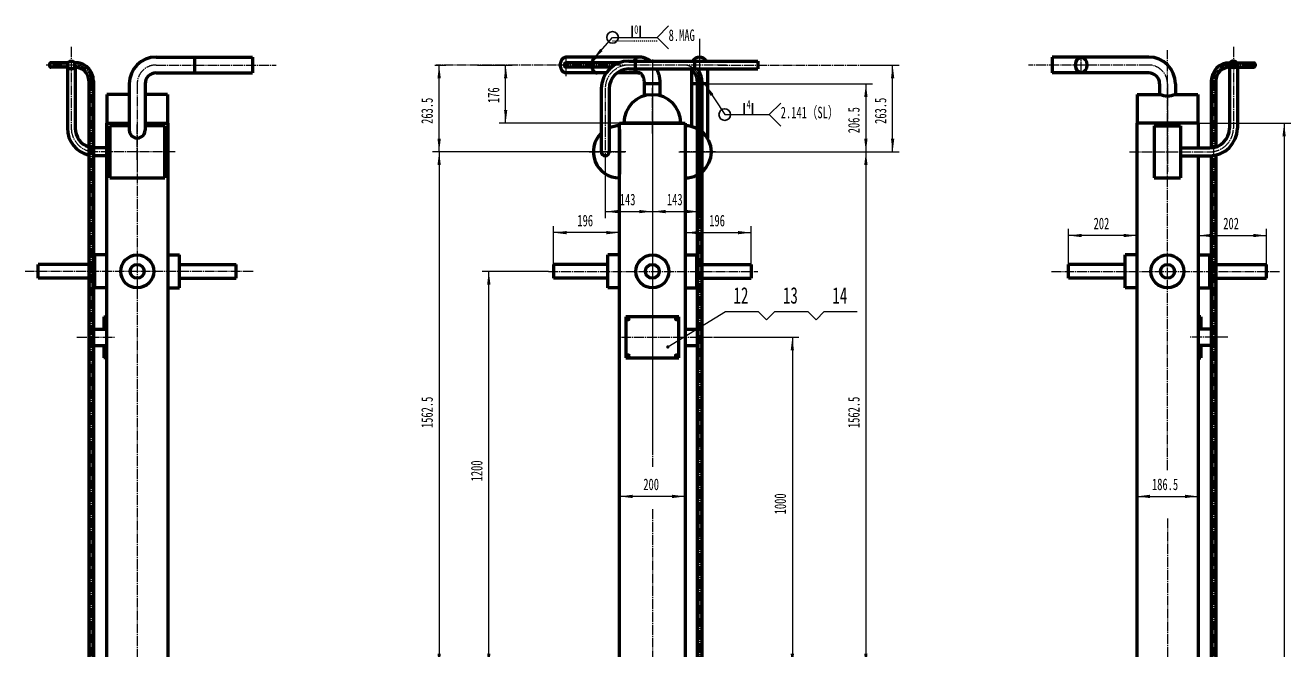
# Model space of a CAD drawing. Header units: millimetres. Extents: x -2834 to 1005, y -2530 to 2689.
# Drawn here: x -2834 to 1005, y 795 to 2689 of the extents above; entities that cross this region are included whole.
import ezdxf

# ---------------------------------------------------------------- set-up
doc = ezdxf.new("R2010")
doc.units = ezdxf.units.MM
doc.linetypes.add('EB_DASH', pattern=[6, 3, -3])
doc.linetypes.add('EB_DASHDOT', pattern=[39, 30, -3, 3, -3])
for name, color, linetype, lineweight in [('CAXA0', 7, 'Continuous', 70), ('CAXA1', 1, 'EB_DASHDOT', 25), ('CAXA4', 3, 'Continuous', 25)]:
    doc.layers.add(name, color=color, linetype=linetype, lineweight=lineweight)
doc.styles.add('UserTxtStyle15', font='', dxfattribs={"width": 0.667})
doc.styles.add('标准', font='', dxfattribs={"width": 0.667})
doc.styles.get('UserTxtStyle15').set_extended_font_data('FangSong_GB2312')
doc.styles.get('标准').set_extended_font_data('FangSong_GB2312')
doc.dimstyles.new('标准', dxfattribs={"dimscale": 10, "dimtxt": 3.5, "dimasz": 4, "dimexe": 2, "dimexo": 0, "dimtad": 1, "dimdec": 1, "dimdsep": 46, "dimtxsty": '标准', "dimcen": 0, "dimdle": 6, "dimaunit": 1, "dimazin": 2, "dimtfac": 1, "dimtdec": 3, "dimtmove": 0, "dimatfit": 3, "dimfxl": 0, "dimtolj": 1, "dimtzin": 0, "dimarcsym": 0})

# ---------------------------------------------------------------- blocks, each defined once
blk = doc.blocks.new('*CAXBLOCK5556')
at = {"layer": 'CAXA0', "linetype": 'Continuous', "lineweight": 25}
for points in [[(-1031.7, 1259.7), (-991.7, 1264.7), (-991.7, 1254.7)], [(-831.7, 1259.7), (-871.7, 1264.7), (-871.7, 1254.7)]]:
    blk.add_hatch(color=0, dxfattribs=at).paths.add_polyline_path(points, flags=0)
at = {"layer": 'CAXA0', "color": 0, "linetype": 'Continuous', "lineweight": 25}
for p, q in [((-1031.7, 2392.5), (-1031.7, 1239.7)), ((-831.7, 2392.5), (-831.7, 1239.7)), ((-831.7, 1259.7), (-1031.7, 1259.7))]:
    blk.add_line(p, q, dxfattribs=at)
at = {"layer": 'CAXA0', "color": 0, "linetype": 'Continuous', "lineweight": 25, "insert": (-959.2, 1313.9), "char_height": 35, "attachment_point": 1, "style": '标准'}
blk.add_mtext('\\fFangSong_GB2312|b0|i0|p34;200', dxfattribs=at)
blk = doc.blocks.new('*CAXBLOCK5758')
at = {"layer": 'CAXA4', "linetype": 'Continuous', "lineweight": 25}
for points in [[(-1376.7, 2568.5), (-1371.7, 2528.5), (-1381.7, 2528.5)], [(-1376.7, 2392.5), (-1371.7, 2432.5), (-1381.7, 2432.5)]]:
    blk.add_hatch(color=0, dxfattribs=at).paths.add_polyline_path(points, flags=0)
at = {"layer": 'CAXA4', "color": 0, "linetype": 'Continuous', "lineweight": 25}
for p, q in [((-1461.8, 2568.5), (-1356.7, 2568.5)), ((-1376.7, 2392.5), (-1376.7, 2568.5)), ((-1031.7, 2392.5), (-1396.7, 2392.5))]:
    blk.add_line(p, q, dxfattribs=at)
at = {"layer": 'CAXA4', "color": 0, "linetype": 'Continuous', "lineweight": 25, "insert": (-1430.9, 2453), "char_height": 35, "attachment_point": 1, "rotation": 90, "style": '标准'}
blk.add_mtext('\\fFangSong_GB2312|b0|i0|p34;176', dxfattribs=at)
blk = doc.blocks.new('*CAXBLOCK6364')
at = {"layer": 'CAXA4', "linetype": 'Continuous', "lineweight": 25}
for points in [[(537.6, 1259.7), (577.6, 1254.7), (577.6, 1264.7)], [(724.1, 1259.7), (684.1, 1254.7), (684.1, 1264.7)]]:
    blk.add_hatch(color=0, dxfattribs=at).paths.add_polyline_path(points, flags=0)
at = {"layer": 'CAXA4', "color": 0, "linetype": 'Continuous', "lineweight": 25}
for p, q in [((537.6, -907.5), (537.6, 1279.7)), ((724.1, -907.5), (724.1, 1279.7)), ((537.6, 1259.7), (724.1, 1259.7))]:
    blk.add_line(p, q, dxfattribs=at)
at = {"layer": 'CAXA4', "color": 0, "linetype": 'Continuous', "lineweight": 25, "insert": (583.8, 1313.9), "char_height": 35, "attachment_point": 1, "style": '标准'}
blk.add_mtext('\\fFangSong_GB2312|b0|i0|p34;186.5', dxfattribs=at)
blk = doc.blocks.new('*CAXBLOCK6465')
at = {"layer": 'CAXA4', "linetype": 'Continuous', "lineweight": 25}
for points in [[(984.6, 2392.5), (979.6, 2352.5), (989.6, 2352.5)], [(984.6, -907.5), (979.6, -867.5), (989.6, -867.5)]]:
    blk.add_hatch(color=0, dxfattribs=at).paths.add_polyline_path(points, flags=0)
at = {"layer": 'CAXA4', "color": 0, "linetype": 'Continuous', "lineweight": 25}
for p, q in [((724.1, 2392.5), (1004.6, 2392.5)), ((984.6, 2392.5), (984.6, -907.5)), ((724.1, -907.5), (1004.6, -907.5))]:
    blk.add_line(p, q, dxfattribs=at)
at = {"layer": 'CAXA4', "color": 0, "linetype": 'Continuous', "lineweight": 25, "insert": (930.4, 705.3), "char_height": 35, "attachment_point": 1, "rotation": 90, "style": '标准'}
blk.add_mtext('\\fFangSong_GB2312|b0|i0|p34;3300', dxfattribs=at)
blk = doc.blocks.new('CAXBLOCK82', base_point=(-610.3, 1820.7))
at = {"layer": 'CAXA0', "linetype": 'Continuous', "lineweight": 25}
blk.add_hatch(color=0, dxfattribs=at).paths.add_polyline_path([(-879.7, 1713.2), (-879.8, 1714), (-880, 1714.8), (-880.3, 1715.5), (-880.7, 1716.1), (-881.2, 1716.7), (-881.8, 1717.3), (-882.5, 1717.7), (-883.2, 1718), (-883.9, 1718.1), (-884.7, 1718.2), (-885.5, 1718.1), (-886.3, 1718), (-887, 1717.7), (-887.7, 1717.3), (-888.3, 1716.7), (-888.8, 1716.1), (-889.2, 1715.5), (-889.5, 1714.8), (-889.7, 1714), (-889.7, 1713.2), (-889.7, 1712.4), (-889.5, 1711.7), (-889.2, 1710.9), (-888.8, 1710.3), (-888.3, 1709.7), (-887.7, 1709.2), (-887, 1708.8), (-886.3, 1708.5), (-885.5, 1708.3), (-884.7, 1708.2), (-883.9, 1708.3), (-883.2, 1708.5), (-882.5, 1708.8), (-881.8, 1709.2), (-881.2, 1709.7), (-880.7, 1710.3), (-880.3, 1710.9), (-880, 1711.7), (-879.8, 1712.4)], flags=0)
at = {"layer": 'CAXA0', "color": 0, "linetype": 'Continuous', "lineweight": 25}
for p, q in [((-884.7, 1713.2), (-710.3, 1820.7)), ((-710.3, 1820.7), (-610.3, 1820.7))]:
    blk.add_line(p, q, dxfattribs=at)
at = {"layer": 'CAXA0', "color": 0, "linetype": 'Continuous', "lineweight": 25, "insert": (-685.7, 1894.6), "char_height": 50, "attachment_point": 1, "style": 'UserTxtStyle15'}
blk.add_mtext('\\fFangSong_GB2312|b0|i0|p34;12', dxfattribs=at)
blk = doc.blocks.new('CAXBLOCK83', base_point=(-460.3, 1820.7))
at = {"layer": 'CAXA0', "color": 0, "linetype": 'Continuous', "lineweight": 25}
for p, q in [((-610.3, 1820.7), (-585.3, 1795.7)), ((-560.3, 1820.7), (-585.3, 1795.7)), ((-560.3, 1820.7), (-460.3, 1820.7))]:
    blk.add_line(p, q, dxfattribs=at)
at = {"layer": 'CAXA0', "color": 0, "linetype": 'Continuous', "lineweight": 25, "insert": (-535.7, 1894.6), "char_height": 50, "attachment_point": 1, "style": 'UserTxtStyle15'}
blk.add_mtext('\\fFangSong_GB2312|b0|i0|p34;13', dxfattribs=at)
blk = doc.blocks.new('CAXBLOCK84', base_point=(-310.3, 1820.7))
at = {"layer": 'CAXA0', "color": 0, "linetype": 'Continuous', "lineweight": 25}
for p, q in [((-460.3, 1820.7), (-435.3, 1795.7)), ((-410.3, 1820.7), (-435.3, 1795.7)), ((-410.3, 1820.7), (-310.3, 1820.7))]:
    blk.add_line(p, q, dxfattribs=at)
at = {"layer": 'CAXA0', "color": 0, "linetype": 'Continuous', "lineweight": 25, "insert": (-385.7, 1894.6), "char_height": 50, "attachment_point": 1, "style": 'UserTxtStyle15'}
blk.add_mtext('\\fFangSong_GB2312|b0|i0|p34;14', dxfattribs=at)
blk = doc.blocks.new('CAXBLOCK81', base_point=(-884.7, 1713.2))
at = {"layer": 'CAXA0', "color": 0, "linetype": 'Continuous', "lineweight": 70}
for name, p in [('CAXBLOCK82', (-610.3, 1820.7)), ('CAXBLOCK83', (-460.3, 1820.7)), ('CAXBLOCK84', (-310.3, 1820.7))]:
    blk.add_blockref(name, p, dxfattribs=at)
blk = doc.blocks.new('*CAXBLOCK9495')
at = {"layer": 'CAXA4', "linetype": 'Continuous', "lineweight": 25}
for points in [[(-284, 2305), (-289, 2265), (-279, 2265)], [(-284, 742.5), (-289, 782.5), (-279, 782.5)]]:
    blk.add_hatch(color=0, dxfattribs=at).paths.add_polyline_path(points, flags=0)
at = {"layer": 'CAXA4', "color": 0, "linetype": 'Continuous', "lineweight": 25}
for p, q in [((-739.8, 2305), (-264, 2305)), ((-284, 2305), (-284, 742.5)), ((-1092.4, 742.5), (-264, 742.5))]:
    blk.add_line(p, q, dxfattribs=at)
at = {"layer": 'CAXA4', "color": 0, "linetype": 'Continuous', "lineweight": 25, "insert": (-338.2, 1467), "char_height": 35, "attachment_point": 1, "rotation": 90, "style": '标准'}
blk.add_mtext('\\fFangSong_GB2312|b0|i0|p34;1562.5', dxfattribs=at)
blk = doc.blocks.new('*CAXBLOCK9798')
at = {"layer": 'CAXA4', "linetype": 'Continuous', "lineweight": 25}
for points in [[(-507.1, 1742.5), (-512.1, 1702.5), (-502.1, 1702.5)], [(-507.1, 742.5), (-512.1, 782.5), (-502.1, 782.5)]]:
    blk.add_hatch(color=0, dxfattribs=at).paths.add_polyline_path(points, flags=0)
at = {"layer": 'CAXA4', "color": 0, "linetype": 'Continuous', "lineweight": 25}
for p, q in [((-742.1, 1742.5), (-487.1, 1742.5)), ((-507.1, 1742.5), (-507.1, 742.5)), ((-742.1, 742.5), (-487.1, 742.5))]:
    blk.add_line(p, q, dxfattribs=at)
at = {"layer": 'CAXA4', "color": 0, "linetype": 'Continuous', "lineweight": 25, "insert": (-561.3, 1205.3), "char_height": 35, "attachment_point": 1, "rotation": 90, "style": '标准'}
blk.add_mtext('\\fFangSong_GB2312|b0|i0|p34;1000', dxfattribs=at)
blk = doc.blocks.new('*CAXBLOCK9899')
at = {"layer": 'CAXA4', "linetype": 'Continuous', "lineweight": 25}
for points in [[(-1578.5, 2568.5), (-1573.5, 2528.5), (-1583.5, 2528.5)], [(-1578.5, 2305), (-1573.5, 2345), (-1583.5, 2345)]]:
    blk.add_hatch(color=0, dxfattribs=at).paths.add_polyline_path(points, flags=0)
at = {"layer": 'CAXA4', "color": 0, "linetype": 'Continuous', "lineweight": 25}
for p, q in [((-1591.9, 2568.5), (-1558.5, 2568.5)), ((-1578.5, 2305), (-1578.5, 2568.5)), ((-1015.5, 2305), (-1598.5, 2305))]:
    blk.add_line(p, q, dxfattribs=at)
at = {"layer": 'CAXA4', "color": 0, "linetype": 'Continuous', "lineweight": 25, "insert": (-1632.7, 2389.8), "char_height": 35, "attachment_point": 1, "rotation": 90, "style": '标准'}
blk.add_mtext('\\fFangSong_GB2312|b0|i0|p34;263.5', dxfattribs=at)
blk = doc.blocks.new('*CAXBLOCK99100')
at = {"layer": 'CAXA4', "linetype": 'Continuous', "lineweight": 25}
for points in [[(-1578.5, 2305), (-1583.5, 2265), (-1573.5, 2265)], [(-1578.5, 742.5), (-1583.5, 782.5), (-1573.5, 782.5)]]:
    blk.add_hatch(color=0, dxfattribs=at).paths.add_polyline_path(points, flags=0)
at = {"layer": 'CAXA4', "color": 0, "linetype": 'Continuous', "lineweight": 25}
for p, q in [((-1015.5, 2305), (-1598.5, 2305)), ((-1578.5, 2305), (-1578.5, 742.5)), ((-1092.4, 742.5), (-1598.5, 742.5))]:
    blk.add_line(p, q, dxfattribs=at)
at = {"layer": 'CAXA4', "color": 0, "linetype": 'Continuous', "lineweight": 25, "insert": (-1632.7, 1467), "char_height": 35, "attachment_point": 1, "rotation": 90, "style": '标准'}
blk.add_mtext('\\fFangSong_GB2312|b0|i0|p34;1562.5', dxfattribs=at)
blk = doc.blocks.new('*CAXBLOCK102103')
at = {"layer": 'CAXA4', "linetype": 'Continuous', "lineweight": 25}
for points in [[(-1427.9, 1942.5), (-1422.9, 1902.5), (-1432.9, 1902.5)], [(-1427.9, 742.5), (-1422.9, 782.5), (-1432.9, 782.5)]]:
    blk.add_hatch(color=0, dxfattribs=at).paths.add_polyline_path(points, flags=0)
at = {"layer": 'CAXA4', "color": 0, "linetype": 'Continuous', "lineweight": 25}
for p, q in [((-1247.2, 1942.5), (-1447.9, 1942.5)), ((-1427.9, 742.5), (-1427.9, 1942.5)), ((-1092.4, 742.5), (-1447.9, 742.5))]:
    blk.add_line(p, q, dxfattribs=at)
at = {"layer": 'CAXA4', "color": 0, "linetype": 'Continuous', "lineweight": 25, "insert": (-1482.1, 1305.3), "char_height": 35, "attachment_point": 1, "rotation": 90, "style": '标准'}
blk.add_mtext('\\fFangSong_GB2312|b0|i0|p34;1200', dxfattribs=at)
blk = doc.blocks.new('*CAXBLOCK106107')
at = {"layer": 'CAXA4', "linetype": 'Continuous', "lineweight": 25}
for points in [[(-831.7, 2059.9), (-791.7, 2054.9), (-791.7, 2064.9)], [(-631.7, 2059.9), (-671.7, 2054.9), (-671.7, 2064.9)]]:
    blk.add_hatch(color=0, dxfattribs=at).paths.add_polyline_path(points, flags=0)
at = {"layer": 'CAXA4', "color": 0, "linetype": 'Continuous', "lineweight": 25}
for p, q in [((-831.7, 2392.5), (-831.7, 2039.9)), ((-631.7, 1963.5), (-631.7, 2079.9)), ((-831.7, 2059.9), (-631.7, 2059.9))]:
    blk.add_line(p, q, dxfattribs=at)
at = {"layer": 'CAXA4', "color": 0, "linetype": 'Continuous', "lineweight": 25, "insert": (-759.2, 2114.1), "char_height": 35, "attachment_point": 1, "style": '标准'}
blk.add_mtext('\\fFangSong_GB2312|b0|i0|p34;196', dxfattribs=at)
blk = doc.blocks.new('*CAXBLOCK107108')
at = {"layer": 'CAXA4', "linetype": 'Continuous', "lineweight": 25}
for points in [[(-1074.7, 2123.8), (-1034.7, 2118.8), (-1034.7, 2128.8)], [(-931.7, 2123.8), (-971.7, 2118.8), (-971.7, 2128.8)]]:
    blk.add_hatch(color=0, dxfattribs=at).paths.add_polyline_path(points, flags=0)
at = {"layer": 'CAXA4', "color": 0, "linetype": 'Continuous', "lineweight": 25}
for p, q in [((-931.7, 2585.5), (-931.7, 2103.8)), ((-1074.7, 2271.2), (-1074.7, 2103.8)), ((-1074.7, 2123.8), (-931.7, 2123.8))]:
    blk.add_line(p, q, dxfattribs=at)
at = {"layer": 'CAXA4', "color": 0, "linetype": 'Continuous', "lineweight": 25, "insert": (-1030.7, 2178), "char_height": 35, "attachment_point": 1, "style": '标准'}
blk.add_mtext('\\fFangSong_GB2312|b0|i0|p34;143', dxfattribs=at)
blk = doc.blocks.new('*CAXBLOCK108109')
at = {"layer": 'CAXA4', "linetype": 'Continuous', "lineweight": 25}
for points in [[(-931.7, 2123.8), (-891.7, 2118.8), (-891.7, 2128.8)], [(-788.8, 2123.8), (-828.8, 2118.8), (-828.8, 2128.8)]]:
    blk.add_hatch(color=0, dxfattribs=at).paths.add_polyline_path(points, flags=0)
at = {"layer": 'CAXA4', "color": 0, "linetype": 'Continuous', "lineweight": 25}
for p, q in [((-788.8, 2647.6), (-788.8, 2103.8)), ((-931.7, 2398.5), (-931.7, 2103.8)), ((-931.7, 2123.8), (-788.8, 2123.8))]:
    blk.add_line(p, q, dxfattribs=at)
at = {"layer": 'CAXA4', "color": 0, "linetype": 'Continuous', "lineweight": 25, "insert": (-887.7, 2178), "char_height": 35, "attachment_point": 1, "style": '标准'}
blk.add_mtext('\\fFangSong_GB2312|b0|i0|p34;143', dxfattribs=at)
blk = doc.blocks.new('*CAXBLOCK109110')
at = {"layer": 'CAXA4', "linetype": 'Continuous', "lineweight": 25}
for points in [[(724.1, 2051.2), (764.1, 2046.2), (764.1, 2056.2)], [(930.8, 2051.2), (890.8, 2046.2), (890.8, 2056.2)]]:
    blk.add_hatch(color=0, dxfattribs=at).paths.add_polyline_path(points, flags=0)
at = {"layer": 'CAXA4', "color": 0, "linetype": 'Continuous', "lineweight": 25}
for p, q in [((724.1, 2293), (724.1, 2031.2)), ((724.1, 2051.2), (930.8, 2051.2)), ((930.8, 1963.5), (930.8, 2071.2))]:
    blk.add_line(p, q, dxfattribs=at)
at = {"layer": 'CAXA4', "color": 0, "linetype": 'Continuous', "lineweight": 25, "insert": (800, 2105.4), "char_height": 35, "attachment_point": 1, "style": '标准'}
blk.add_mtext('\\fFangSong_GB2312|b0|i0|p34;202', dxfattribs=at)
blk = doc.blocks.new('*CAXBLOCK112113')
at = {"layer": 'CAXA0', "linetype": 'Continuous', "lineweight": 25}
for points in [[(330.8, 2051.2), (370.8, 2056.2), (370.8, 2046.2)], [(537.6, 2051.2), (497.6, 2056.2), (497.6, 2046.2)]]:
    blk.add_hatch(color=0, dxfattribs=at).paths.add_polyline_path(points, flags=0)
at = {"layer": 'CAXA0', "color": 0, "linetype": 'Continuous', "lineweight": 25}
for p, q in [((537.6, 2293), (537.6, 2031.2)), ((330.8, 1963.5), (330.8, 2071.2)), ((537.6, 2051.2), (330.8, 2051.2))]:
    blk.add_line(p, q, dxfattribs=at)
at = {"layer": 'CAXA0', "color": 0, "linetype": 'Continuous', "lineweight": 25, "insert": (406.7, 2105.4), "char_height": 35, "attachment_point": 1, "style": '标准'}
blk.add_mtext('\\fFangSong_GB2312|b0|i0|p34;202', dxfattribs=at)
blk = doc.blocks.new('*CAXBLOCK117118')
at = {"layer": 'CAXA0', "linetype": 'Continuous', "lineweight": 25}
for points in [[(-1231.7, 2059.9), (-1191.7, 2064.9), (-1191.7, 2054.9)], [(-1031.7, 2059.9), (-1071.7, 2064.9), (-1071.7, 2054.9)]]:
    blk.add_hatch(color=0, dxfattribs=at).paths.add_polyline_path(points, flags=0)
at = {"layer": 'CAXA0', "color": 0, "linetype": 'Continuous', "lineweight": 25}
for p, q in [((-1031.7, 2392.5), (-1031.7, 2039.9)), ((-1231.7, 1963.5), (-1231.7, 2079.9)), ((-1031.7, 2059.9), (-1231.7, 2059.9))]:
    blk.add_line(p, q, dxfattribs=at)
at = {"layer": 'CAXA0', "color": 0, "linetype": 'Continuous', "lineweight": 25, "insert": (-1159.2, 2114.1), "char_height": 35, "attachment_point": 1, "style": '标准'}
blk.add_mtext('\\fFangSong_GB2312|b0|i0|p34;196', dxfattribs=at)
blk = doc.blocks.new('*CAXBLOCK118119')
at = {"layer": 'CAXA4', "linetype": 'Continuous', "lineweight": 25}
for points in [[(-284, 2511.5), (-289, 2471.5), (-279, 2471.5)], [(-284, 2305), (-289, 2345), (-279, 2345)]]:
    blk.add_hatch(color=0, dxfattribs=at).paths.add_polyline_path(points, flags=0)
at = {"layer": 'CAXA4', "color": 0, "linetype": 'Continuous', "lineweight": 25}
for p, q in [((-781.8, 2511.5), (-264, 2511.5)), ((-284, 2511.5), (-284, 2305)), ((-851.5, 2305), (-264, 2305))]:
    blk.add_line(p, q, dxfattribs=at)
at = {"layer": 'CAXA4', "color": 0, "linetype": 'Continuous', "lineweight": 25, "insert": (-338.2, 2361.3), "char_height": 35, "attachment_point": 1, "rotation": 90, "style": '标准'}
blk.add_mtext('\\fFangSong_GB2312|b0|i0|p34;206.5', dxfattribs=at)
blk = doc.blocks.new('*CAXBLOCK119120')
at = {"layer": 'CAXA4', "linetype": 'Continuous', "lineweight": 25}
for points in [[(-202.9, 2568.5), (-197.9, 2528.5), (-207.9, 2528.5)], [(-202.9, 2305), (-197.9, 2345), (-207.9, 2345)]]:
    blk.add_hatch(color=0, dxfattribs=at).paths.add_polyline_path(points, flags=0)
at = {"layer": 'CAXA4', "color": 0, "linetype": 'Continuous', "lineweight": 25}
for p, q in [((-296.8, 2568.5), (-182.9, 2568.5)), ((-202.9, 2305), (-202.9, 2568.5)), ((-739.8, 2305), (-182.9, 2305))]:
    blk.add_line(p, q, dxfattribs=at)
at = {"layer": 'CAXA4', "color": 0, "linetype": 'Continuous', "lineweight": 25, "insert": (-257.1, 2389.8), "char_height": 35, "attachment_point": 1, "rotation": 90, "style": '标准'}
blk.add_mtext('\\fFangSong_GB2312|b0|i0|p34;263.5', dxfattribs=at)
blk = doc.blocks.new('CAXBLOCK127', base_point=(-1052.4, 2652.3))
at = {"layer": 'CAXA4', "linetype": 'Continuous', "lineweight": 25}
blk.add_hatch(color=0, dxfattribs=at).paths.add_polyline_path([(-1112.7, 2584.3), (-1082.4, 2610.9), (-1089.9, 2617.5)], flags=0)
at = {"layer": 'CAXA4', "color": 0, "linetype": 'Continuous', "lineweight": 35}
for p, q in [((-992.9, 2652.3), (-992.9, 2687.3)), ((-968.4, 2652.3), (-968.4, 2687.3)), ((-917.4, 2652.3), (-882.4, 2687.3)), ((-917.4, 2652.3), (-882.4, 2617.3))]:
    blk.add_line(p, q, dxfattribs=at)
at = {"layer": 'CAXA4', "color": 0, "linetype": 'Continuous', "lineweight": 25}
for p, q in [((-1112.7, 2584.3), (-1052.4, 2652.3)), ((-1052.4, 2652.3), (-917.4, 2652.3))]:
    blk.add_line(p, q, dxfattribs=at)
at = {"layer": 'CAXA4', "color": 0, "linetype": 'EB_DASH', "lineweight": 25}
blk.add_line((-1052.4, 2641.8), (-917.4, 2641.8), dxfattribs=at)
at = {"layer": 'CAXA4', "color": 0, "linetype": 'Continuous', "lineweight": 35}
blk.add_circle((-1052.4, 2652.3), 17.5, dxfattribs=at)
at = {"layer": 'CAXA4', "color": 0, "linetype": 'Continuous', "lineweight": 25, "insert": (-882.4, 2676.3), "char_height": 35, "attachment_point": 1, "style": '标准'}
blk.add_mtext('\\fFangSong_GB2312|b0|i0|p34;8.MAG', dxfattribs=at)
blk = doc.blocks.new('CAXBLOCK128', base_point=(-712.2, 2418.1))
at = {"layer": 'CAXA4', "linetype": 'Continuous', "lineweight": 25}
blk.add_hatch(color=0, dxfattribs=at).paths.add_polyline_path([(-772.3, 2510.9), (-754.8, 2474.6), (-746.4, 2480.1)], flags=0)
at = {"layer": 'CAXA4', "color": 0, "linetype": 'Continuous', "lineweight": 25}
for p, q in [((-772.3, 2510.9), (-712.2, 2418.1)), ((-712.2, 2418.1), (-577.3, 2418.1))]:
    blk.add_line(p, q, dxfattribs=at)
at = {"layer": 'CAXA4', "color": 0, "linetype": 'Continuous', "lineweight": 35}
for p, q in [((-652.7, 2418.1), (-652.7, 2453.1)), ((-628.2, 2418.1), (-628.2, 2453.1)), ((-577.3, 2418.1), (-542.3, 2453.1)), ((-577.3, 2418.1), (-542.3, 2383.1))]:
    blk.add_line(p, q, dxfattribs=at)
blk.add_circle((-712.2, 2418.1), 17.5, dxfattribs=at)
at = {"layer": 'CAXA4', "color": 0, "linetype": 'Continuous', "lineweight": 25, "insert": (-542.3, 2442), "char_height": 35, "attachment_point": 1, "style": '标准'}
blk.add_mtext('\\fFangSong_GB2312|b0|i0|p34;2.141（SL）', dxfattribs=at)

msp = doc.modelspace()

# ---------------------------------------------------------------- linework, layer by layer
at = {"layer": 'CAXA0'}
for p, q in [((-2704.05, 2575.5), (-2755.9, 2575.5)), ((-2437.3, 2592.5), (-2144.3, 2592.5)), ((-2320.3, 2592.5), (-2320.3, 2544.5)), ((-2144.3, 2592.5), (-2144.3, 2544.5)), ((-972.04, 2592.5), (-1193.37, 2592.5)), ((-1031.25, 2575.5), (-1193.37, 2575.5)), ((-1002.7, 2580.5), (-773.74, 2580.5)), ((-982.7, 2556.5), (-982.7, 2580.5)), ((-802.7, 2556.5), (-802.7, 2580.5)), ((-773.74, 2580.5), (-611.74, 2580.5)), ((-764.78, 2585.5), (-764.78, 2585.47)), ((-611.74, 2580.5), (-611.74, 2556.5)), ((573.82, 2592.5), (280.82, 2592.5)), ((280.82, 2592.5), (280.82, 2544.5)), ((818.82, 2575.5), (892.42, 2575.5)), ((-2706.3, 2561.5), (-2755.9, 2561.5)), ((-2706.3, 2568.5), (-2706.3, 2376.99)), ((-2682.3, 2568.49), (-2682.3, 2376.99)), ((-2437.3, 2544.5), (-2144.3, 2544.5)), ((-1055.91, 2561.5), (-1193.37, 2561.5)), ((-1071.63, 2544.5), (-1193.37, 2544.5)), ((-972.04, 2544.5), (-1038.7, 2544.5)), ((-1002.7, 2556.5), (-773.74, 2556.5)), ((-812.78, 2553.74), (-812.78, 2381.69)), ((-773.74, 2556.5), (-611.74, 2556.5)), ((-764.78, 2556.5), (-764.78, 2346.92)), ((573.82, 2544.5), (280.82, 2544.5)), ((818.82, 2561.5), (818.82, 2376.99)), ((818.82, 2561.5), (892.42, 2561.5)), ((842.82, 2561.5), (842.82, 2376.99)), ((-2641.3, 2520.5), (-2641.3, 2307.83)), ((-2627.3, 2520.5), (-2627.3, 2305.11)), ((-2518.3, 2511.5), (-2518.3, 2371.29)), ((-2470.3, 2511.5), (-2470.3, 2371.29)), ((-1086.7, 2496.51), (-1086.7, 2304.99)), ((-1062.7, 2496.51), (-1062.7, 2304.99)), ((-955.74, 2475.08), (-955.74, 2511.5)), ((-907.74, 2511.5), (-955.74, 2511.5)), ((-907.74, 2475.08), (-907.74, 2511.5)), ((-795.78, 2511.5), (-812.78, 2511.5)), ((-812.78, 2495.44), (-812.78, 2381.69)), ((-795.78, 2520.5), (-795.78, -820.01)), ((-781.78, 2520.5), (-781.78, -820.01)), ((-764.78, 2511.5), (-781.78, 2511.5)), ((-764.78, 2498.8), (-764.78, 2425.26)), ((606.82, 2511.5), (606.82, 2479.44)), ((654.82, 2511.5), (654.82, 2479.44)), ((763.82, 2520.5), (763.82, 2317.2)), ((777.82, 2520.5), (777.82, 2320.08)), ((-2586.3, 2479.44), (-2586.3, 2392.49)), ((-2518.3, 2479.44), (-2586.3, 2479.44)), ((-2402.3, 2479.44), (-2470.3, 2479.44)), ((-2402.3, 2479.44), (-2402.3, 2392.49)), ((538.82, 2479.44), (538.82, 2392.49)), ((538.82, 2479.44), (606.82, 2479.44)), ((654.82, 2479.44), (722.82, 2479.44)), ((722.82, 2479.44), (722.82, 2392.49)), ((-2587.55, 2392.49), (-2587.55, 2304.99)), ((-2587.55, 2392.49), (-2518.3, 2392.49)), ((-2577.8, 2383.99), (-2577.8, 2225.99)), ((-2518.3, 2383.99), (-2577.8, 2383.99)), ((-2470.3, 2392.49), (-2401.05, 2392.49)), ((-2410.8, 2383.99), (-2470.3, 2383.99)), ((-2410.8, 2225.99), (-2410.8, 2383.99)), ((-2401.05, 2392.49), (-2401.05, -907.51)), ((-1031.74, 2392.49), (-831.74, 2392.49)), ((-1031.74, -907.51), (-1031.74, 2392.49)), ((-845.74, 2392.49), (-1017.74, 2392.49)), ((-831.74, 2392.49), (-831.74, -907.51)), ((537.57, 2392.49), (537.57, -907.51)), ((630.82, 2392.49), (537.57, 2392.49)), ((590.82, 2383.99), (630.82, 2383.99)), ((590.82, 2383.99), (590.82, 2225.99)), ((724.07, 2392.49), (630.82, 2392.49)), ((630.82, 2383.99), (670.82, 2383.99)), ((670.82, 2383.99), (670.82, 2225.99)), ((724.07, 2392.49), (724.07, 2316.99)), ((-1031.74, 2372.49), (-1031.74, 2237.49)), ((-831.74, 2372.49), (-831.74, 2237.49)), ((-2641.3, 2307.83), (-2641.3, -772.01)), ((-2587.55, 2316.99), (-2627.3, 2316.99)), ((-2627.3, 2305.11), (-2627.3, -772.01)), ((-2587.55, 2304.99), (-2587.55, -812.99)), ((670.82, 2316.99), (758.82, 2316.99)), ((-2587.55, 2292.99), (-2627.3, 2292.99)), ((670.82, 2292.99), (758.82, 2292.99)), ((724.07, 2292.99), (724.07, -907.51)), ((763.82, 2293.14), (763.82, -772.01)), ((777.82, 2295.17), (777.82, -772.01)), ((-2577.8, 2225.99), (-2410.8, 2225.99)), ((590.82, 2225.99), (630.82, 2225.99)), ((630.82, 2225.99), (670.82, 2225.99)), ((-2641.3, 1963.49), (-2794.3, 1963.49)), ((-2794.3, 1921.49), (-2794.3, 1963.49)), ((-2622.55, 1963.49), (-2627.3, 1963.49)), ((-2622.55, 1892.49), (-2622.55, 1992.49)), ((-2587.55, 1992.49), (-2622.55, 1992.49)), ((-2401.05, 1992.49), (-2366.05, 1992.49)), ((-2366.05, 1892.49), (-2366.05, 1992.49)), ((-2366.05, 1963.49), (-2194.3, 1963.49)), ((-2194.3, 1921.49), (-2194.3, 1963.49)), ((-1231.74, 1963.49), (-1231.74, 1921.49)), ((-1066.74, 1963.49), (-1231.74, 1963.49)), ((-1066.74, 1892.49), (-1066.74, 1992.49)), ((-1031.74, 1992.49), (-1066.74, 1992.49)), ((-831.74, 1992.49), (-796.74, 1992.49)), ((-796.74, 1892.49), (-796.74, 1992.49)), ((-796.74, 1963.49), (-795.78, 1963.49)), ((-781.78, 1963.49), (-631.74, 1963.49)), ((-631.74, 1963.49), (-631.74, 1921.49)), ((330.82, 1921.49), (330.82, 1963.49)), ((502.57, 1963.49), (330.82, 1963.49)), ((502.57, 1892.49), (502.57, 1992.49)), ((537.57, 1992.49), (502.57, 1992.49)), ((724.07, 1992.49), (759.07, 1992.49)), ((759.07, 1892.49), (759.07, 1992.49)), ((759.07, 1963.49), (763.82, 1963.49)), ((777.82, 1963.49), (930.82, 1963.49)), ((930.82, 1921.49), (930.82, 1963.49)), ((-2641.3, 1921.49), (-2794.3, 1921.49)), ((-2622.55, 1921.49), (-2627.3, 1921.49)), ((-2366.05, 1921.49), (-2194.3, 1921.49)), ((-1066.74, 1921.49), (-1231.74, 1921.49)), ((-796.74, 1921.49), (-795.78, 1921.49)), ((-781.78, 1921.49), (-631.74, 1921.49)), ((502.57, 1921.49), (330.82, 1921.49)), ((759.07, 1921.49), (763.82, 1921.49)), ((777.82, 1921.49), (930.82, 1921.49)), ((-2587.55, 1892.49), (-2622.55, 1892.49)), ((-2401.05, 1892.49), (-2366.05, 1892.49)), ((-1031.74, 1892.49), (-1066.74, 1892.49)), ((-831.74, 1892.49), (-796.74, 1892.49)), ((537.57, 1892.49), (502.57, 1892.49)), ((724.07, 1892.49), (759.07, 1892.49)), ((-2595.55, 1804.99), (-2587.55, 1804.99)), ((-2595.55, 1804.99), (-2595.55, 1767.49)), ((-2593.55, 1804.99), (-2593.55, 1767.49)), ((-851.74, 1804.99), (-1011.74, 1804.99)), ((-1011.74, 1804.99), (-1011.74, 1679.99)), ((-851.74, 1679.99), (-851.74, 1804.99)), ((732.07, 1804.99), (724.07, 1804.99)), ((730.07, 1804.99), (730.07, 1767.49)), ((732.07, 1804.99), (732.07, 1767.49)), ((-2627.3, 1767.49), (-2587.55, 1767.49)), ((-831.74, 1767.49), (-796.78, 1767.49)), ((763.82, 1767.49), (724.07, 1767.49)), ((-2627.3, 1717.49), (-2587.55, 1717.49)), ((-2595.55, 1717.49), (-2595.55, 1679.99)), ((-2593.55, 1717.49), (-2593.55, 1679.99)), ((-831.74, 1717.49), (-796.78, 1717.49)), ((763.82, 1717.49), (724.07, 1717.49)), ((730.07, 1717.49), (730.07, 1679.99)), ((732.07, 1717.49), (732.07, 1679.99)), ((-2587.55, 1679.99), (-2595.55, 1679.99)), ((-1011.74, 1679.99), (-851.74, 1679.99)), ((724.07, 1679.99), (732.07, 1679.99))]:
    msp.add_line(p, q, dxfattribs=at)
at = {"layer": 'CAXA0', "linetype": 'EB_DASH', "lineweight": 25}
msp.add_circle((830.82, 2568.5), 12, dxfattribs=at)
at = {"layer": 'CAXA0'}
for centre, radius in [((-2494.3, 1942.49), 50), ((-2494.3, 1942.49), 21), ((-931.74, 1942.49), 50), ((-931.74, 1942.49), 21), ((630.82, 1942.49), 50), ((630.82, 1942.49), 21), ((-1004.84, 1798.1), 2.52), ((-858.64, 1798.1), 2.52), ((-1004.84, 1686.89), 2.52), ((-858.64, 1686.89), 2.52)]:
    msp.add_circle(centre, radius, dxfattribs=at)
for centre, radius, start, end in [((-2694.3, 2568.5), 12, 0, 180), ((-2682.3, 2520.5), 55, 0, 92.31448), ((-2437.3, 2511.5), 81, 90, 179.99997), ((-1002.7, 2496.5), 84, 90, 180), ((-788.78, 2568.5), 24, 30, 150), ((573.82, 2511.5), 81, 0, 90), ((818.82, 2520.5), 55, 90, 180), ((830.82, 2568.5), 12, 35.68533, 144.31467), ((-2694.3, 2568.5), 12, 180, 360), ((-2682.3, 2520.5), 41, 0, 90), ((-2437.3, 2511.5), 33, 90, 180), ((-1002.7, 2496.5), 60, 90, 180), ((-836.78, 2520.5), 41, 0, 61.40788), ((-836.78, 2520.5), 55, 0, 40.88519), ((573.82, 2511.5), 33, 0, 90), ((818.82, 2520.5), 41, 90, 180), ((-931.74, 2392.49), 86, 90, 180), ((-931.74, 2392.49), 86, 0, 90), ((630.82, 2543.36), 68.28, 249.42059, 290.57941), ((-1031.74, 2304.99), 79, 90, 113.07226), ((-831.74, 2304.99), 79, 63.73492, 90), ((-2622.3, 2376.99), 84, 180, 256.92711), ((-2622.3, 2376.99), 60, 180, 251.53854), ((-2494.3, 2370.92), 24, 179.10767, 0.89233), ((-1031.74, 2304.99), 79, 134.08217, 270), ((-831.74, 2304.99), 79, 310.1699, 49.8301), ((758.82, 2376.99), 60, 270, 360), ((758.82, 2376.99), 84, 270, 360), ((-1074.7, 2304.99), 12, 180, 360), ((-831.74, 2304.99), 79, 270, 296.26508)]:
    msp.add_arc(centre, radius, start, end, dxfattribs=at)
for centre, major_axis, ratio in [((-1193.37, 2568.5), (0, -7), 0.7071068), ((369.22, 2568.5), (0, -24), 0.7083333), ((892.42, 2568.5), (0, -7), 0.7)]:
    msp.add_ellipse(centre, major_axis=major_axis, ratio=ratio, dxfattribs=at)
for points, weights, knots in [([(-2755.9, 2575.5), (-2755.9, 2575.5), (-2755.9, 2575.5), (-2760.9, 2575.5), (-2760.9, 2568.5), (-2760.9, 2561.5), (-2755.9, 2561.5)], [0.999998727474, 0.999999363735, 1, 0.707106781187, 1, 0.707106781187, 1], [0, 0, 0, 0.0000206, 0.0000206, 9.4681626, 9.4681626, 18.9363047, 18.9363047, 18.9363047]), ([(-1193.37, 2544.5), (-1210.34, 2544.5), (-1210.34, 2568.5), (-1210.34, 2592.5), (-1193.37, 2592.5)], [1, 0.707106781187, 1, 0.707107091544, 0.999999379287], [0, 0, 0, 32.3843608, 32.3843608, 64.7686873, 64.7686873, 64.7686873])]:
    msp.add_rational_spline(points, weights, degree=2, knots=knots, dxfattribs=at)
for points, weights in [([(-1099.32, 2592.5), (-1111.89, 2592.5), (-1115.56, 2575.5)], [1, 0.765264201784, 0.906780849339]), ([(-972.04, 2592.5), (-981.84, 2592.5), (-986.74, 2580.5)], [1, 0.807007203691, 0.868347502413]), ([(-938.36, 2580.5), (-953.86, 2592.5), (-972.04, 2592.5)], [0.865356598482, 0.895129101957, 1]), ([(-1115.56, 2561.5), (-1111.89, 2544.5), (-1099.32, 2544.5)], [0.906780849339, 0.765264392546, 0.999999367161]), ([(-986.74, 2556.5), (-981.84, 2544.5), (-972.04, 2544.5)], [0.868347502413, 0.807007304261, 0.999999367161]), ([(-955.74, 2511.5), (-955.74, 2544.5), (-972.04, 2544.5)], [1, 0.707106781187, 1]), ([(-907.74, 2511.5), (-907.74, 2536.07), (-918.58, 2556.5)], [1, 0.888378511786, 0.861834832349])]:
    msp.add_rational_spline(points, weights, degree=2, dxfattribs=at)
at = {"layer": 'CAXA1', "linetype": 'EB_DASHDOT', "lineweight": 25}
for p, q in [((-2694.3, 2623.51), (-2694.3, 2376.99)), ((-788.78, 2647.56), (-788.78, -852.73)), ((630.82, 1339.44), (630.82, 2613.42)), ((830.82, 2623.51), (830.82, 2376.99)), ((-1193.37, 2535.12), (-1193.37, 2597.62)), ((-931.74, 2585.5), (-931.74, 1349.56)), ((369.22, 2541.5), (369.22, 2595.5)), ((369.22, 2558.5), (369.22, 2578.5)), ((369.22, 2558.5), (369.22, 2578.5)), ((892.42, 2558.5), (892.42, 2578.5)), ((-2682.3, 2568.5), (-2770.73, 2568.5)), ((-2437.3, 2568.5), (-2072.99, 2568.5)), ((-988.74, 2568.5), (-1587.48, 2568.5)), ((-1185.42, 2568.5), (-1201.32, 2568.5)), ((-706.84, 2568.5), (-1002.7, 2568.5)), ((-731.78, 2568.5), (-296.77, 2568.5)), ((573.82, 2568.5), (209.33, 2568.5)), ((389.22, 2568.5), (349.22, 2568.5)), ((818.82, 2568.5), (900.52, 2568.5)), ((900.32, 2568.5), (884.52, 2568.5)), ((-2634.3, 2520.5), (-2634.3, -772.01)), ((-2494.3, 2511.5), (-2494.3, 2272.59)), ((-1074.7, 2496.5), (-1074.7, 2271.15)), ((-931.74, 2360.66), (-931.74, 2498.8)), ((-788.78, 2520.5), (-788.78, 2329.82)), ((-788.78, 2501.8), (-788.78, 2460.88)), ((630.82, 2511.5), (630.82, 2272.59)), ((770.82, 2520.5), (770.82, -772.01)), ((-2494.3, 2395.49), (-2494.3, -1128.43)), ((-2494.3, 2280.48), (-2494.3, 2388.65)), ((-931.74, 2398.49), (-931.74, 1392.01)), ((630.82, 2280.48), (630.82, 2388.65)), ((670.82, 2280.48), (670.82, 2372.49)), ((-2379.01, 2304.99), (-2622.3, 2304.99)), ((-1123.67, 2304.99), (-1015.5, 2304.99)), ((-1123.67, 2304.99), (-1015.5, 2304.99)), ((-1012.03, 2304.99), (-1102.24, 2304.99)), ((-1012.03, 2304.99), (-1102.24, 2304.99)), ((-851.45, 2304.99), (-761.24, 2304.99)), ((-739.8, 2304.99), (-847.98, 2304.99)), ((515.53, 2304.99), (758.82, 2304.99)), ((-2494.3, 2298.49), (-2494.3, 2244.49)), ((630.82, 2298.49), (630.82, 2244.49)), ((-2142.48, 1942.49), (-2833.79, 1942.49)), ((-1247.17, 1942.49), (-612.19, 1942.49)), ((279, 1942.49), (970.31, 1942.49)), ((-1010.37, 1798.1), (-999.32, 1798.1)), ((-1004.84, 1792.57), (-1004.84, 1803.62)), ((-853.11, 1798.1), (-864.16, 1798.1)), ((-858.64, 1792.57), (-858.64, 1803.62)), ((-2677.46, 1742.49), (-2562.62, 1742.49)), ((-1025.55, 1742.49), (-841.22, 1742.49)), ((-856.94, 1742.49), (-742.1, 1742.49)), ((813.98, 1742.49), (699.14, 1742.49)), ((-1004.84, 1692.42), (-1004.84, 1681.37)), ((-858.64, 1692.42), (-858.64, 1681.37)), ((-1010.37, 1686.89), (-999.32, 1686.89)), ((-853.11, 1686.89), (-864.16, 1686.89)), ((-931.74, 1220.94), (-931.74, -1047.5)), ((630.82, 1192.36), (630.82, -1128.43))]:
    msp.add_line(p, q, dxfattribs=at)
for centre, radius, start, end in [((-2682.3, 2520.5), 48, 0, 90), ((-2437.3, 2511.5), 57, 90, 180), ((-1002.7, 2496.5), 72, 90, 180), ((-836.78, 2520.5), 48, 0, 90), ((573.82, 2511.5), 57, 0, 90), ((818.82, 2520.5), 48, 90, 180), ((-2622.3, 2376.99), 72, 180, 270), ((758.82, 2376.99), 72, 270, 360)]:
    msp.add_arc(centre, radius, start, end, dxfattribs=at)

# ---------------------------------------------------------------- block references
at = {"layer": 'CAXA0'}
msp.add_blockref('CAXBLOCK81', (-884.72, 1713.21), dxfattribs=at)
at = {"layer": 'CAXA4'}
for name, p in [('CAXBLOCK127', (-1052.4, 2652.35)), ('CAXBLOCK128', (-712.24, 2418.07))]:
    msp.add_blockref(name, p, dxfattribs=at)

# ---------------------------------------------------------------- texts
at = {"layer": 'CAXA4', "linetype": 'Continuous', "lineweight": 25, "char_height": 26, "attachment_point": 1, "style": '标准'}
for s, insert in [('\\fFangSong_GB2312|b0|i0|p34;0', (-986.79, 2689.27)), ('\\fFangSong_GB2312|b0|i0|p34;4', (-645.94, 2462.09))]:
    msp.add_mtext(s, dxfattribs=dict(at, insert=insert))

# ---------------------------------------------------------------- dimensions: what is measured, and where the dimension line sits
at = {"layer": 'CAXA4'}
for base, p1, p2, text, picture, middle in [((-860.26, 2123.82), (-931.74, 2398.49), (-788.78, 2647.56), '\\fFangSong_GB2312;143', '*CAXBLOCK108109', (-860.26, 2154.05)), ((-1003.22, 2123.82), (-1074.7, 2271.15), (-931.74, 2585.5), '\\fFangSong_GB2312;143', '*CAXBLOCK107108', (-1003.22, 2154.05)), ((-731.74, 2059.89), (-831.74, 2392.49), (-631.74, 1963.49), '\\fFangSong_GB2312;196', '*CAXBLOCK106107', (-731.74, 2090.11)), ((827.45, 2051.17), (724.07, 2292.99), (930.82, 1963.49), '\\fFangSong_GB2312;202', '*CAXBLOCK109110', (827.45, 2081.4)), ((630.82, 1259.75), (537.57, -907.51), (724.07, -907.51), '\\fFangSong_GB2312;186.5', '*CAXBLOCK6364', (630.82, 1289.97))]:
    dim = msp.add_linear_dim(base=base, p1=p1, p2=p2, text=text, dimstyle='标准', dxfattribs=at)
    dim.commit()
    dim.dimension.update_dxf_attribs({"geometry": picture, "text_midpoint": middle})
for base, p1, p2, angle, text, picture, middle in [((-1578.53, 2436.75), (-1015.5, 2304.99), (-1591.94, 2568.5), 90, '\\fFangSong_GB2312;263.5', '*CAXBLOCK9899', (-1608.75, 2436.75)), ((-1376.7, 2480.5), (-1031.74, 2392.49), (-1461.75, 2568.5), 90, '\\fFangSong_GB2312;176', '*CAXBLOCK5758', (-1406.92, 2480.5)), ((-202.91, 2436.75), (-739.8, 2304.99), (-296.77, 2568.5), 90, '\\fFangSong_GB2312;263.5', '*CAXBLOCK119120', (-233.14, 2436.75)), ((-283.97, 2408.25), (-781.78, 2511.5), (-851.45, 2304.99), 270, '\\fFangSong_GB2312;206.5', '*CAXBLOCK118119', (-314.19, 2408.25)), ((-1131.74, 2059.89), (-1031.74, 2392.49), (-1231.74, 1963.49), 180, '\\fFangSong_GB2312;196', '*CAXBLOCK117118', (-1131.74, 2090.11)), ((-931.74, 1259.75), (-831.74, 2392.49), (-1031.74, 2392.49), 180, '\\fFangSong_GB2312;200', '*CAXBLOCK5556', (-931.74, 1289.97)), ((984.58, 742.49), (724.07, 2392.49), (724.07, -907.51), 90, '\\fFangSong_GB2312;3300', '*CAXBLOCK6465', (954.36, 742.49)), ((-1578.53, 1523.74), (-1015.5, 2304.99), (-1092.43, 742.49), 270, '\\fFangSong_GB2312;1562.5', '*CAXBLOCK99100', (-1608.75, 1523.74)), ((-283.97, 1523.74), (-739.8, 2304.99), (-1092.43, 742.49), 90, '\\fFangSong_GB2312;1562.5', '*CAXBLOCK9495', (-314.19, 1523.74)), ((434.2, 2051.17), (537.57, 2292.99), (330.82, 1963.49), 180, '\\fFangSong_GB2312;202', '*CAXBLOCK112113', (434.2, 2081.4)), ((-1427.94, 1342.49), (-1092.43, 742.49), (-1247.17, 1942.49), 90, '\\fFangSong_GB2312;1200', '*CAXBLOCK102103', (-1458.17, 1342.49)), ((-507.13, 1242.49), (-742.1, 1742.49), (-742.1, 742.49), 90, '\\fFangSong_GB2312;1000', '*CAXBLOCK9798', (-537.35, 1242.49))]:
    dim = msp.add_linear_dim(base=base, p1=p1, p2=p2, angle=angle, text=text, dimstyle='标准', dxfattribs=at)
    dim.commit()
    dim.dimension.update_dxf_attribs({"geometry": picture, "text_midpoint": middle})

doc.saveas('drawing.dxf')
